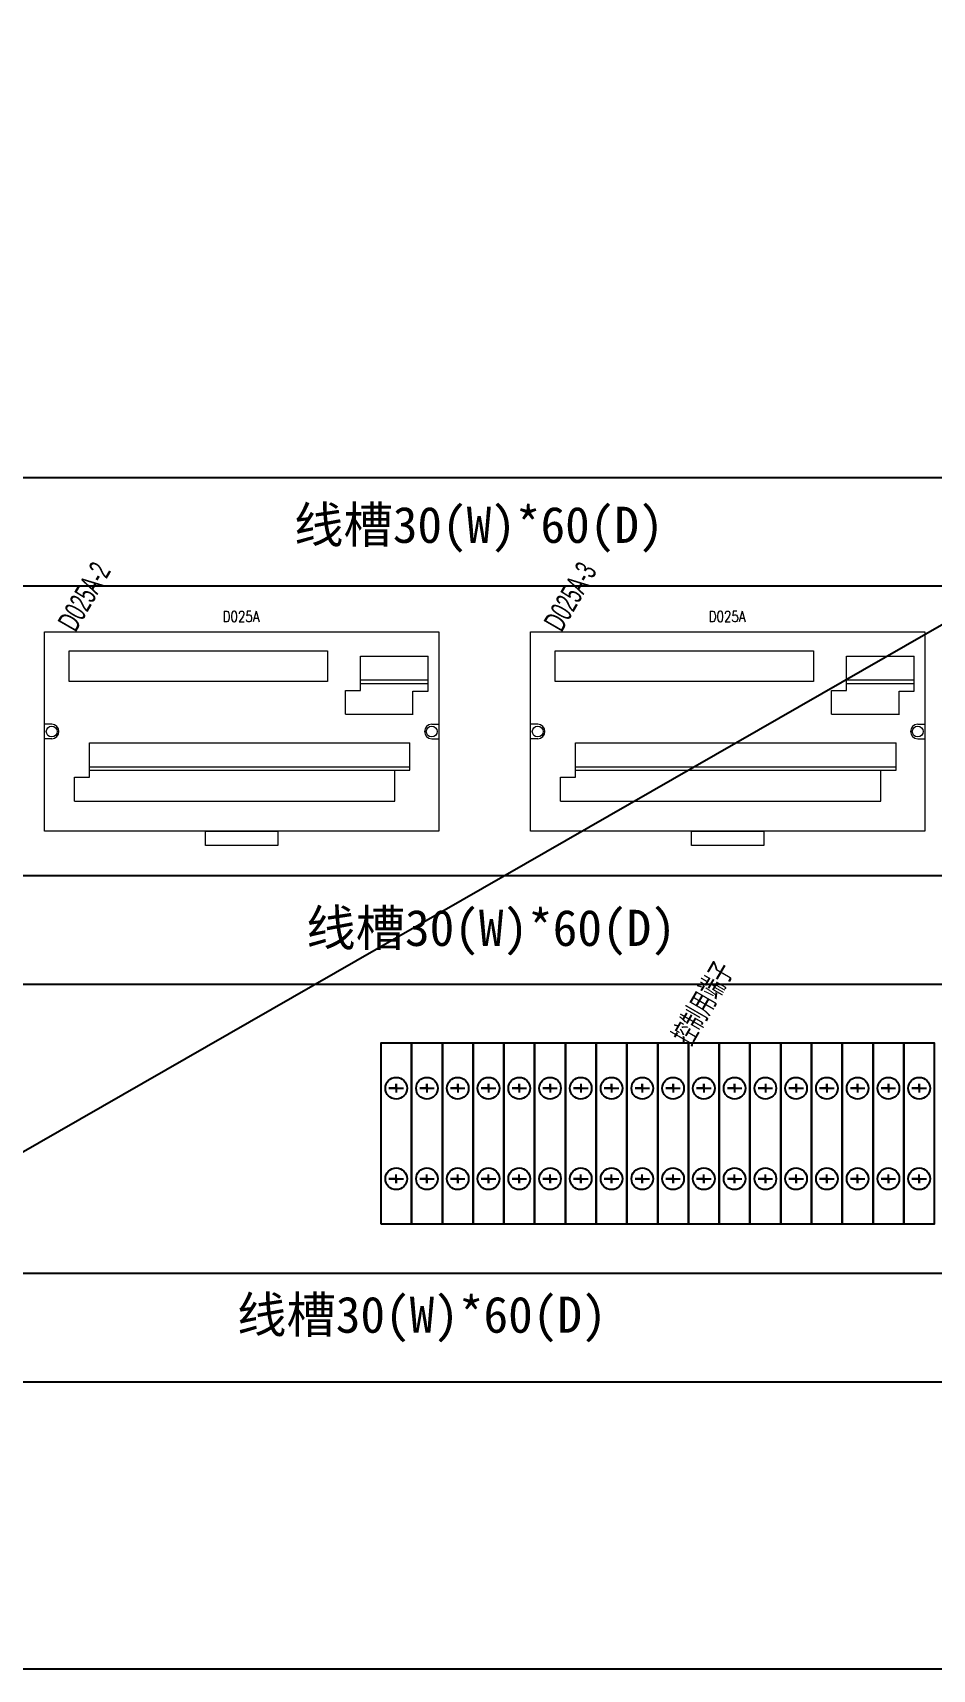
# Model space of a CAD drawing. Header units: millimetres. Extents: x 336 to 12810, y -1577 to 4105.
# Drawn here: x 6400.4 to 6649, y 3097.1 to 3549.3 of the extents above; entities that cross this region are included whole.
import ezdxf
from ezdxf.enums import TextEntityAlignment as Align

# ---------------------------------------------------------------- set-up
doc = ezdxf.new("R2010")
doc.units = ezdxf.units.MM
doc.styles.get("Standard").update_dxf_attribs({"font": ''})
doc.styles.add('WD', font='romans.shx', dxfattribs={"width": 0.8, "bigfont": 'gbcbig.shx'})
doc.styles.add('样式 8', font='arial.ttf', dxfattribs={"width": 0.6, "height": 2.5})
doc.styles.get('Standard').set_extended_font_data('SimSun')

# ---------------------------------------------------------------- blocks, each defined once
blk = doc.blocks.new('DQ40A')
at = {"lineweight": 0}
for p, q in [((87.32, 38.83), (87.32, 48.33)), ((87.32, 48.33), (106, 48.33)), ((106, 38.64), (106, 48.33)), ((87.32, 41.76), (106, 41.76)), ((87.32, 40.76), (106, 40.76)), ((83.15, 32.27), (83.15, 38.83)), ((83.15, 38.83), (87.32, 38.83)), ((101.83, 32.08), (101.83, 38.64)), ((101.83, 38.64), (106, 38.64)), ((83.15, 32.27), (101.83, 32.27)), ((2, 29.5), (0, 29.5)), ((107, 29.5), (109, 29.5)), ((2, 25.5), (0, 25.5)), ((12.43, 14.85), (12.43, 24.35)), ((12.43, 24.35), (101, 24.35)), ((101, 16.78), (101, 24.35)), ((107, 25.5), (109, 25.5)), ((8.26, 8.29), (8.26, 14.85)), ((8.26, 14.85), (12.43, 14.85)), ((12.43, 17.78), (101, 17.78)), ((12.43, 16.78), (101, 16.78)), ((96.83, 8.29), (96.83, 16.78)), ((8.26, 8.29), (96.83, 8.29))]:
    blk.add_line(p, q, dxfattribs=at)
for points in [[(0, 55), (109, 55), (109, 0), (0, 0)], [(6.81, 49.79), (78.21, 49.79), (78.21, 41.29), (6.81, 41.29)], [(44.5, 0), (64.5, 0), (64.5, -4), (44.5, -4)]]:
    blk.add_lwpolyline(points, close=True, dxfattribs=at)
for centre in [(2, 27.5), (107, 27.5)]:
    blk.add_circle(centre, 1.5, dxfattribs=at)
for centre, start, end in [((2, 27.5), 270, 90), ((107, 27.5), 90, 270)]:
    blk.add_arc(centre, 2, start, end, dxfattribs=at)
at = {"lineweight": 0, "style": 'WD', "width": 0.8}
blk.add_attdef('型号', text='', height=3, dxfattribs=at).set_placement((54.32, 59.28), align=Align.MIDDLE)

msp = doc.modelspace()

# ---------------------------------------------------------------- linework, layer by layer
at = {"color": 2}
msp.add_line((6148.29, 3097.062), (7905.608, 4104.721), dxfattribs=at)
for p, q in [((7328.84, 3396.431), (6258.84, 3396.431)), ((6258.84, 3316.431), (7328.84, 3316.431)), ((6258.84, 3286.431), (7328.84, 3286.431)), ((6500.866, 3257.621), (6500.866, 3258.821)), ((6500.866, 3258.821), (6500.866, 3256.421)), ((6509.366, 3258.821), (6509.366, 3256.421)), ((6509.366, 3257.621), (6509.366, 3258.821)), ((6517.866, 3258.821), (6517.866, 3256.421)), ((6517.866, 3257.621), (6517.866, 3258.821)), ((6526.366, 3257.621), (6526.366, 3258.821)), ((6526.366, 3258.821), (6526.366, 3256.421)), ((6534.866, 3258.821), (6534.866, 3256.421)), ((6534.866, 3257.621), (6534.866, 3258.821)), ((6543.366, 3258.821), (6543.366, 3256.421)), ((6543.366, 3257.621), (6543.366, 3258.821)), ((6551.866, 3258.821), (6551.866, 3256.421)), ((6560.366, 3258.821), (6560.366, 3256.421)), ((6560.366, 3257.621), (6560.366, 3258.821)), ((6568.866, 3258.821), (6568.866, 3256.421)), ((6568.866, 3257.621), (6568.866, 3258.821)), ((6577.366, 3258.821), (6577.366, 3256.421)), ((6577.366, 3257.621), (6577.366, 3258.821)), ((6585.866, 3258.821), (6585.866, 3256.421)), ((6585.866, 3257.621), (6585.866, 3258.821)), ((6594.366, 3258.821), (6594.366, 3256.421)), ((6594.366, 3257.621), (6594.366, 3258.821)), ((6602.866, 3258.821), (6602.866, 3256.421)), ((6611.366, 3258.821), (6611.366, 3256.421)), ((6611.366, 3257.621), (6611.366, 3258.821)), ((6619.866, 3257.621), (6619.866, 3258.821)), ((6619.866, 3258.821), (6619.866, 3256.421)), ((6628.366, 3257.621), (6628.366, 3258.821)), ((6628.366, 3258.821), (6628.366, 3256.421)), ((6636.866, 3257.621), (6636.866, 3258.821)), ((6636.866, 3258.821), (6636.866, 3256.421)), ((6645.366, 3257.621), (6645.366, 3258.821)), ((6645.366, 3258.821), (6645.366, 3256.421)), ((7328.84, 3206.431), (6258.84, 3206.431))]:
    msp.add_line(p, q)
at = {"color": 0}
for p, q in [((6500.866, 3257.621), (6498.866, 3257.621)), ((6498.866, 3257.621), (6502.866, 3257.621)), ((6507.366, 3257.621), (6511.366, 3257.621)), ((6509.366, 3257.621), (6507.366, 3257.621)), ((6515.866, 3257.621), (6519.866, 3257.621)), ((6517.866, 3257.621), (6515.866, 3257.621)), ((6526.366, 3257.621), (6524.366, 3257.621)), ((6524.366, 3257.621), (6528.366, 3257.621)), ((6532.866, 3257.621), (6536.866, 3257.621)), ((6534.866, 3257.621), (6532.866, 3257.621)), ((6541.366, 3257.621), (6545.366, 3257.621)), ((6543.366, 3257.621), (6541.366, 3257.621)), ((6549.866, 3257.621), (6553.866, 3257.621)), ((6551.866, 3257.621), (6549.866, 3257.621)), ((6558.366, 3257.621), (6562.366, 3257.621)), ((6560.366, 3257.621), (6558.366, 3257.621)), ((6566.866, 3257.621), (6570.866, 3257.621)), ((6568.866, 3257.621), (6566.866, 3257.621)), ((6575.366, 3257.621), (6579.366, 3257.621)), ((6577.366, 3257.621), (6575.366, 3257.621)), ((6583.866, 3257.621), (6587.866, 3257.621)), ((6585.866, 3257.621), (6583.866, 3257.621)), ((6592.366, 3257.621), (6596.366, 3257.621)), ((6594.366, 3257.621), (6592.366, 3257.621)), ((6600.866, 3257.621), (6604.866, 3257.621)), ((6602.866, 3257.621), (6600.866, 3257.621)), ((6609.366, 3257.621), (6613.366, 3257.621)), ((6611.366, 3257.621), (6609.366, 3257.621)), ((6619.866, 3257.621), (6617.866, 3257.621)), ((6617.866, 3257.621), (6621.866, 3257.621)), ((6626.366, 3257.621), (6630.366, 3257.621)), ((6628.366, 3257.621), (6626.366, 3257.621)), ((6636.866, 3257.621), (6634.866, 3257.621)), ((6634.866, 3257.621), (6638.866, 3257.621)), ((6645.366, 3257.621), (6643.366, 3257.621)), ((6643.366, 3257.621), (6647.366, 3257.621)), ((6500.866, 3231.421), (6500.866, 3233.821)), ((6509.366, 3231.421), (6509.366, 3233.821)), ((6517.866, 3231.421), (6517.866, 3233.821)), ((6526.366, 3231.421), (6526.366, 3233.821)), ((6534.866, 3231.421), (6534.866, 3233.821)), ((6543.366, 3231.421), (6543.366, 3233.821)), ((6551.866, 3231.421), (6551.866, 3233.821)), ((6560.366, 3231.421), (6560.366, 3233.821)), ((6568.866, 3231.421), (6568.866, 3233.821)), ((6577.366, 3231.421), (6577.366, 3233.821)), ((6585.866, 3231.421), (6585.866, 3233.821)), ((6594.366, 3231.421), (6594.366, 3233.821)), ((6602.866, 3231.421), (6602.866, 3233.821)), ((6611.366, 3231.421), (6611.366, 3233.821)), ((6619.866, 3231.421), (6619.866, 3233.821)), ((6628.366, 3231.421), (6628.366, 3233.821)), ((6636.866, 3231.421), (6636.866, 3233.821)), ((6645.366, 3231.421), (6645.366, 3233.821)), ((6500.866, 3232.621), (6498.866, 3232.621)), ((6498.866, 3232.621), (6502.866, 3232.621)), ((6500.866, 3232.621), (6500.866, 3231.421)), ((6509.366, 3232.621), (6507.366, 3232.621)), ((6507.366, 3232.621), (6511.366, 3232.621)), ((6509.366, 3232.621), (6509.366, 3231.421)), ((6517.866, 3232.621), (6515.866, 3232.621)), ((6515.866, 3232.621), (6519.866, 3232.621)), ((6517.866, 3232.621), (6517.866, 3231.421)), ((6526.366, 3232.621), (6524.366, 3232.621)), ((6524.366, 3232.621), (6528.366, 3232.621)), ((6526.366, 3232.621), (6526.366, 3231.421)), ((6532.866, 3232.621), (6536.866, 3232.621)), ((6534.866, 3232.621), (6532.866, 3232.621)), ((6534.866, 3232.621), (6534.866, 3231.421)), ((6541.366, 3232.621), (6545.366, 3232.621)), ((6543.366, 3232.621), (6541.366, 3232.621)), ((6543.366, 3232.621), (6543.366, 3231.421)), ((6549.866, 3232.621), (6553.866, 3232.621)), ((6551.866, 3232.621), (6549.866, 3232.621)), ((6551.866, 3232.621), (6551.866, 3231.421)), ((6558.366, 3232.621), (6562.366, 3232.621)), ((6560.366, 3232.621), (6558.366, 3232.621)), ((6560.366, 3232.621), (6560.366, 3231.421)), ((6566.866, 3232.621), (6570.866, 3232.621)), ((6568.866, 3232.621), (6566.866, 3232.621)), ((6568.866, 3232.621), (6568.866, 3231.421)), ((6575.366, 3232.621), (6579.366, 3232.621)), ((6577.366, 3232.621), (6575.366, 3232.621)), ((6577.366, 3232.621), (6577.366, 3231.421)), ((6583.866, 3232.621), (6587.866, 3232.621)), ((6585.866, 3232.621), (6583.866, 3232.621)), ((6585.866, 3232.621), (6585.866, 3231.421)), ((6592.366, 3232.621), (6596.366, 3232.621)), ((6594.366, 3232.621), (6592.366, 3232.621)), ((6594.366, 3232.621), (6594.366, 3231.421)), ((6600.866, 3232.621), (6604.866, 3232.621)), ((6602.866, 3232.621), (6600.866, 3232.621)), ((6602.866, 3232.621), (6602.866, 3231.421)), ((6609.366, 3232.621), (6613.366, 3232.621)), ((6611.366, 3232.621), (6609.366, 3232.621)), ((6611.366, 3232.621), (6611.366, 3231.421)), ((6619.866, 3232.621), (6617.866, 3232.621)), ((6617.866, 3232.621), (6621.866, 3232.621)), ((6619.866, 3232.621), (6619.866, 3231.421)), ((6626.366, 3232.621), (6630.366, 3232.621)), ((6628.366, 3232.621), (6626.366, 3232.621)), ((6628.366, 3232.621), (6628.366, 3231.421)), ((6636.866, 3232.621), (6634.866, 3232.621)), ((6634.866, 3232.621), (6638.866, 3232.621)), ((6636.866, 3232.621), (6636.866, 3231.421)), ((6645.366, 3232.621), (6643.366, 3232.621)), ((6643.366, 3232.621), (6647.366, 3232.621)), ((6645.366, 3232.621), (6645.366, 3231.421))]:
    msp.add_line(p, q, dxfattribs=at)
at = {"color": 1}
msp.add_lwpolyline([(6148.29, 4104.721), (7905.608, 4104.721), (7905.608, 3097.062), (6148.29, 3097.062)], close=True, dxfattribs=at)
msp.add_lwpolyline([(6228.84, 3426.431), (7828.84, 3426.431), (7828.84, 3176.431), (6228.84, 3176.431)], close=True)
at = {"linetype": 'Continuous'}
for points in [[(6496.616, 3220.121), (6505.116, 3220.121), (6505.116, 3270.121), (6496.616, 3270.121)], [(6505.116, 3220.121), (6513.616, 3220.121), (6513.616, 3270.121), (6505.116, 3270.121)], [(6513.616, 3220.121), (6522.116, 3220.121), (6522.116, 3270.121), (6513.616, 3270.121)], [(6522.116, 3220.121), (6530.616, 3220.121), (6530.616, 3270.121), (6522.116, 3270.121)], [(6530.616, 3220.121), (6539.116, 3220.121), (6539.116, 3270.121), (6530.616, 3270.121)], [(6539.116, 3220.121), (6547.616, 3220.121), (6547.616, 3270.121), (6539.116, 3270.121)], [(6547.616, 3220.121), (6556.116, 3220.121), (6556.116, 3270.121), (6547.616, 3270.121)], [(6556.116, 3220.121), (6564.616, 3220.121), (6564.616, 3270.121), (6556.116, 3270.121)], [(6564.616, 3220.121), (6573.116, 3220.121), (6573.116, 3270.121), (6564.616, 3270.121)], [(6573.116, 3220.121), (6581.616, 3220.121), (6581.616, 3270.121), (6573.116, 3270.121)], [(6581.616, 3220.121), (6590.116, 3220.121), (6590.116, 3270.121), (6581.616, 3270.121)], [(6590.116, 3220.121), (6598.616, 3220.121), (6598.616, 3270.121), (6590.116, 3270.121)], [(6598.616, 3220.121), (6607.116, 3220.121), (6607.116, 3270.121), (6598.616, 3270.121)], [(6607.116, 3220.121), (6615.616, 3220.121), (6615.616, 3270.121), (6607.116, 3270.121)], [(6615.616, 3220.121), (6624.116, 3220.121), (6624.116, 3270.121), (6615.616, 3270.121)], [(6624.116, 3220.121), (6632.616, 3220.121), (6632.616, 3270.121), (6624.116, 3270.121)], [(6632.616, 3220.121), (6641.116, 3220.121), (6641.116, 3270.121), (6632.616, 3270.121)], [(6641.116, 3220.121), (6649.616, 3220.121), (6649.616, 3270.121), (6641.116, 3270.121)]]:
    msp.add_lwpolyline(points, close=True, dxfattribs=at)
for centre in [(6500.866, 3257.621), (6509.366, 3257.621), (6517.866, 3257.621), (6526.366, 3257.621), (6534.866, 3257.621), (6543.366, 3257.621), (6551.866, 3257.621), (6560.366, 3257.621), (6568.866, 3257.621), (6577.366, 3257.621), (6585.866, 3257.621), (6594.366, 3257.621), (6602.866, 3257.621), (6611.366, 3257.621), (6619.866, 3257.621), (6628.366, 3257.621), (6636.866, 3257.621), (6645.366, 3257.621)]:
    msp.add_circle(centre, 3)
at = {"color": 0}
for centre in [(6500.866, 3232.621), (6509.366, 3232.621), (6517.866, 3232.621), (6526.366, 3232.621), (6534.866, 3232.621), (6543.366, 3232.621), (6551.866, 3232.621), (6560.366, 3232.621), (6568.866, 3232.621), (6577.366, 3232.621), (6585.866, 3232.621), (6594.366, 3232.621), (6602.866, 3232.621), (6611.366, 3232.621), (6619.866, 3232.621), (6628.366, 3232.621), (6636.866, 3232.621), (6645.366, 3232.621)]:
    msp.add_circle(centre, 3, dxfattribs=at)

# ---------------------------------------------------------------- block references
at = {"lineweight": 0}
for p in [(6403.669, 3328.722), (6537.974, 3328.722)]:
    msp.add_blockref('DQ40A', p, dxfattribs=at).add_auto_attribs({'型号': 'D025A'})

# ---------------------------------------------------------------- texts
at = {"lineweight": 0, "style": '样式 8', "width": 0.6}
for s, p in [('D025A-2', (6412.268, 3383.446)), ('D025A-3', (6546.573, 3383.446)), ('控制用端子', (6582.019, 3269.094))]:
    msp.add_text(s, height=6, rotation=60, dxfattribs=at).set_placement(p)
at = {"lineweight": 0, "char_height": 10, "width": 120.02374, "attachment_point": 1}
for insert in [(6472.643, 3418.345), (6476.019, 3306.954), (6456.891, 3200.063)]:
    msp.add_mtext('线槽30(W)*60(D)', dxfattribs=dict(at, insert=insert))

doc.saveas('drawing.dxf')
